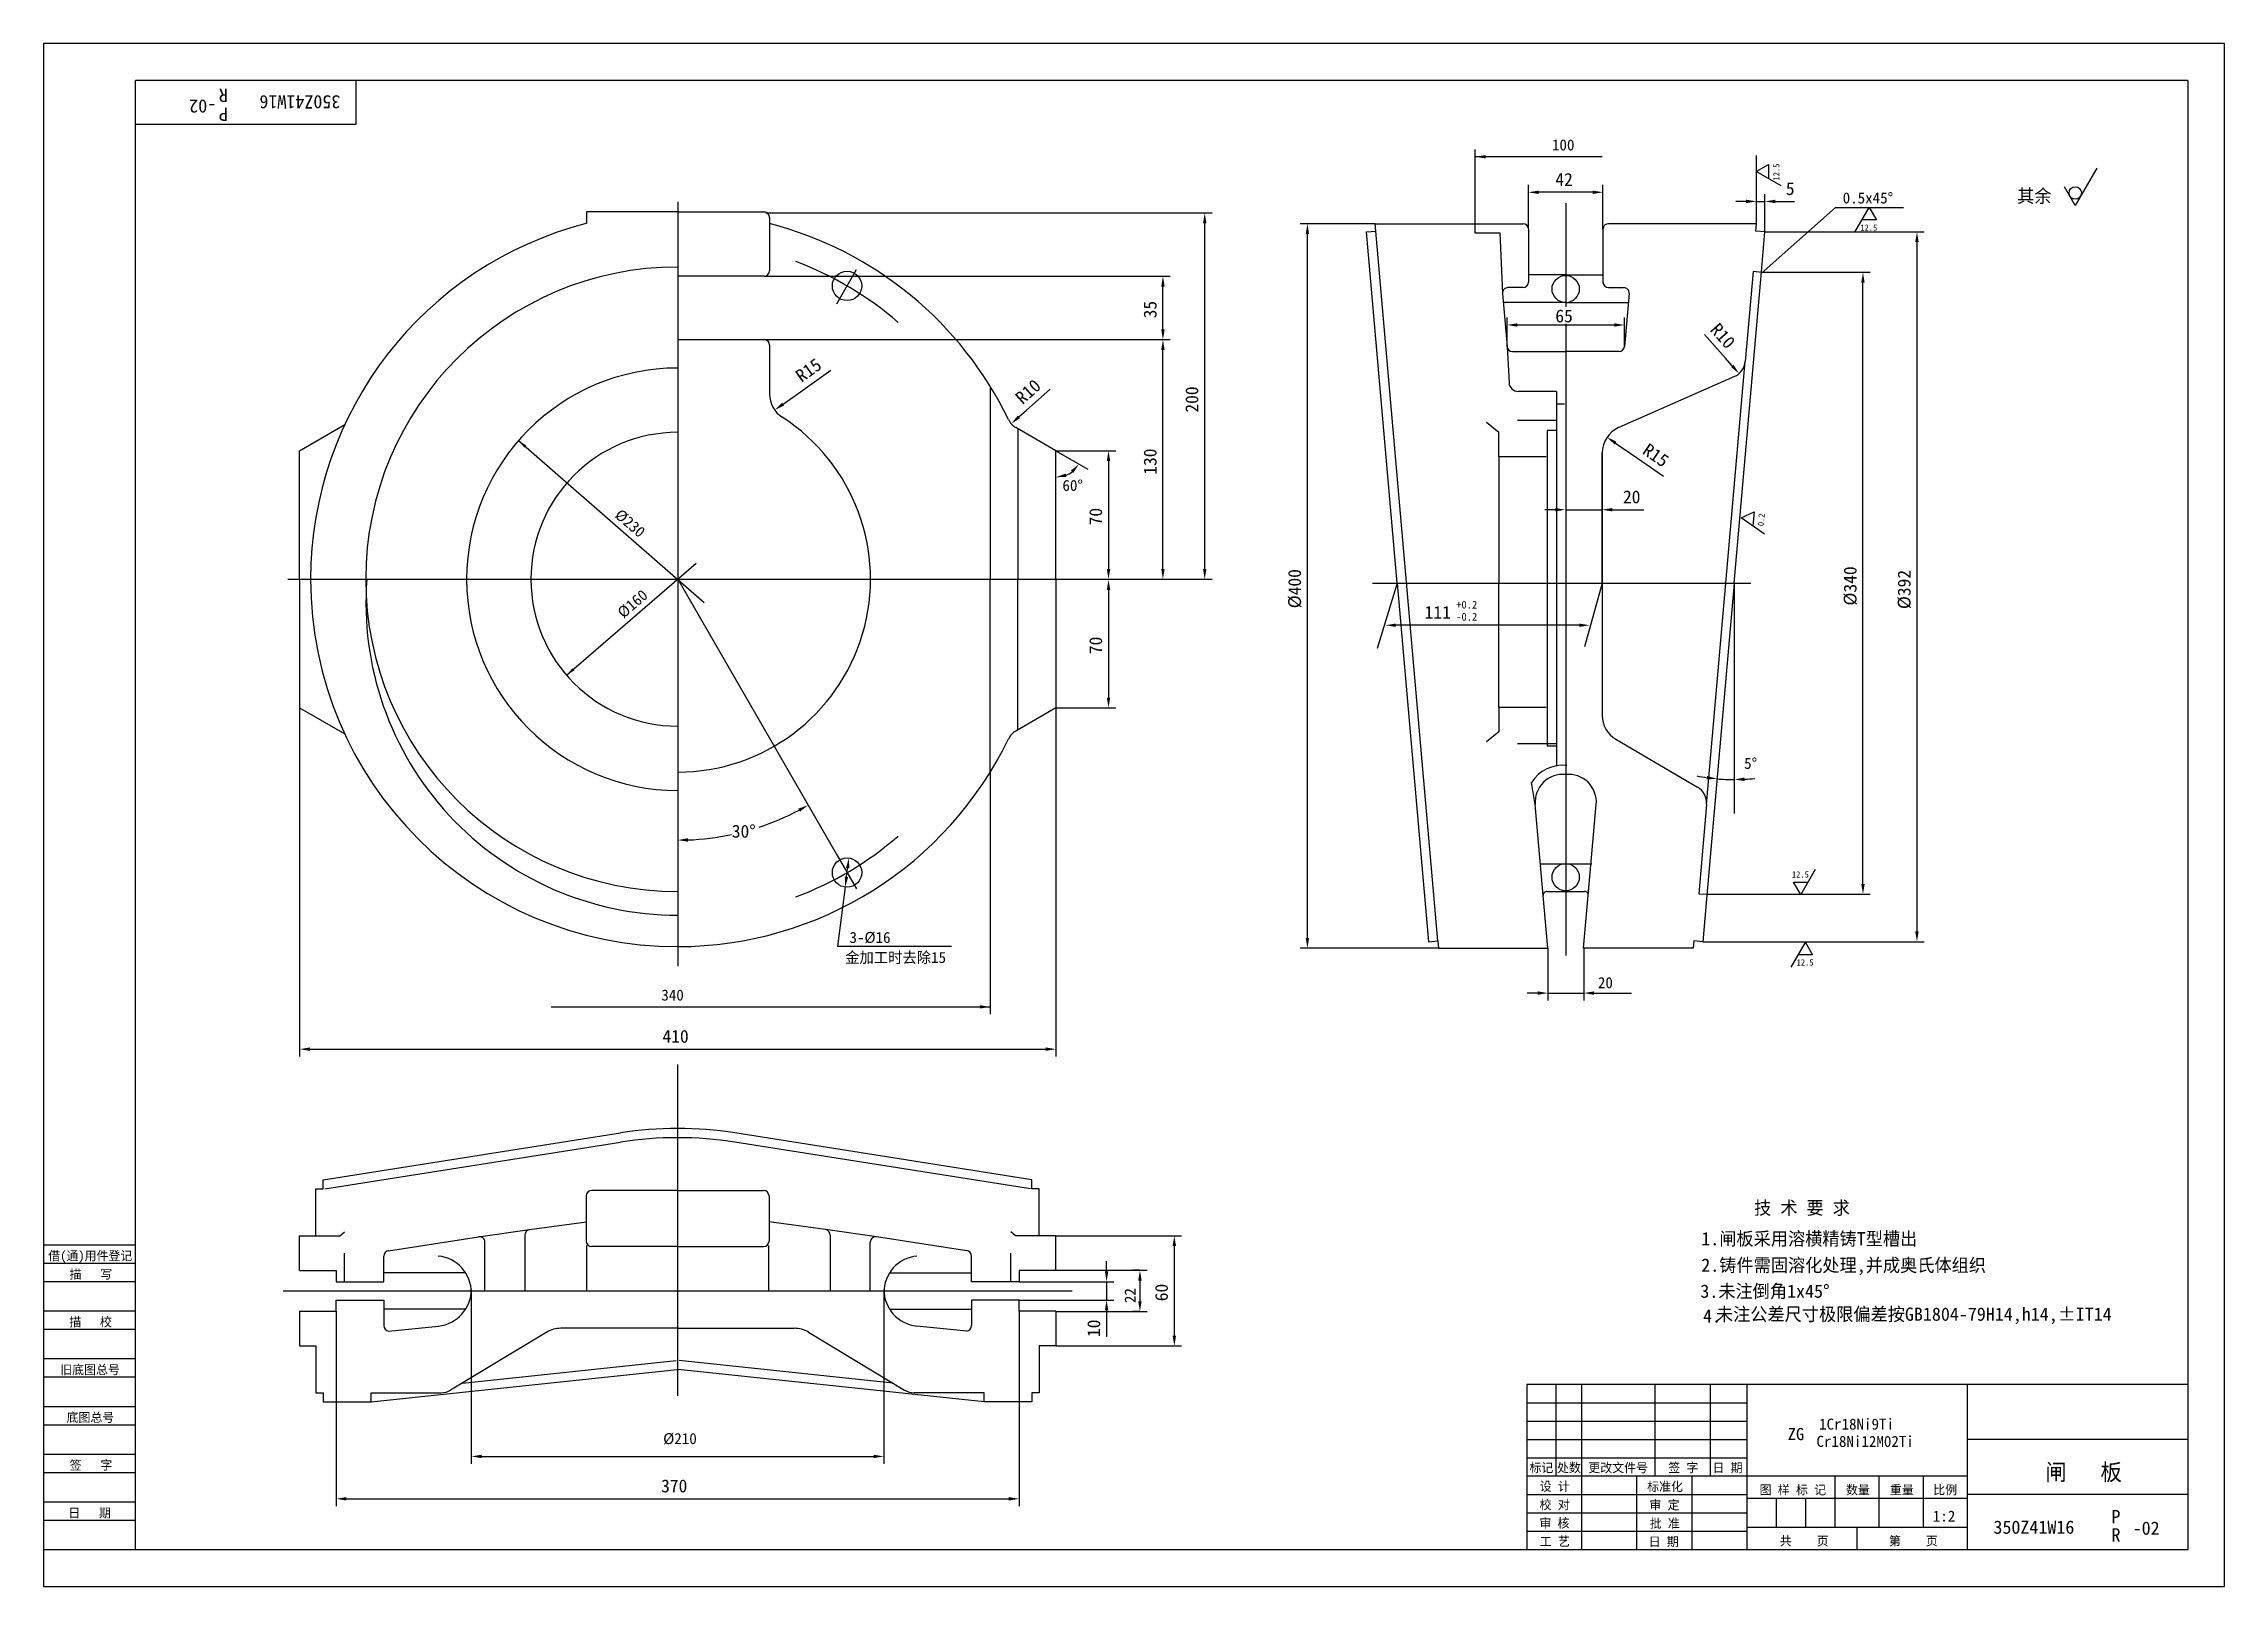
# Model space of a CAD drawing. Header units: metres. Extents: x 0 to 594, y 0 to 420.
import ezdxf

# ---------------------------------------------------------------- set-up
doc = ezdxf.new("R2010")
doc.units = ezdxf.units.M
for name, color, linetype in [('C', 6, 'Continuous'), ('D', 1, 'Continuous'), ('FL', 5, 'Continuous'), ('T', 7, 'Continuous'), ('TL', 4, 'Continuous')]:
    doc.layers.add(name, color=color, linetype=linetype)

# ---------------------------------------------------------------- blocks, each defined once
blk = doc.blocks.new('TUKUN2')
at = {"layer": 'FL'}
for p, q in [((594, 420), (0, 420)), ((0, 420), (0, 0)), ((594, 0), (594, 420)), ((0, 83), (25, 83)), ((0, 75), (25, 75)), ((0, 70), (25, 70)), ((0, 62), (25, 62)), ((0, 57), (25, 57)), ((412, 30), (412, 55)), ((419, 10), (419, 55)), ((439, 30), (439, 55)), ((454, 30), (454, 55)), ((0, 49), (25, 49)), ((404, 50), (464, 50)), ((0, 44), (25, 44)), ((404, 45), (464, 45)), ((0, 36), (25, 36)), ((404, 40), (464, 40)), ((0, 31), (25, 31)), ((404, 35), (464, 35)), ((449, 10), (449, 30)), ((404, 25), (464, 25)), ((0, 23), (25, 23)), ((0, 18), (25, 18)), ((404, 20), (464, 20)), ((404, 15), (464, 15)), ((0, 0), (594, 0))]:
    blk.add_line(p, q, dxfattribs=at)
at = {"layer": 'TL'}
for p, q in [((584, 410), (25, 410)), ((25, 10), (25, 410)), ((85, 410), (85, 398)), ((584, 410), (584, 10)), ((85, 398), (25, 398)), ((0, 93), (25, 93)), ((0, 88), (25, 88)), ((584, 55), (404, 55)), ((404, 55), (404, 10)), ((464, 10), (464, 55)), ((524, 10), (524, 55)), ((584, 40), (524, 40)), ((524, 30), (404, 30)), ((434, 10), (434, 30)), ((488, 16), (488, 30)), ((500, 16), (500, 30)), ((512, 16), (512, 30)), ((464, 24), (524, 24)), ((472, 16), (472, 24)), ((480, 16), (480, 24)), ((584, 25), (524, 25)), ((524, 16), (464, 16)), ((494, 10), (494, 16)), ((0, 10), (584, 10))]:
    blk.add_line(p, q, dxfattribs=at)
at = {"layer": 'T'}
for s, p in [('借(通)用件登记', (1.26, 88.76)), ('描   写', (7.09, 83.76)), ('描   校', (6.98, 70.76)), ('旧底图总号', (4.52, 57.76)), ('底图总号', (6.25, 44.76)), ('签   字', (7.1, 31.76)), ('标记', (404.71, 31.07)), ('处数', (412.22, 31.07)), ('更改文件号', (420.75, 31.07)), ('签 字', (442.53, 31.07)), ('日 期', (454.57, 31.07)), ('校 对', (407.48, 20.99)), ('设 计', (407.5, 25.99)), ('标准化', (436.77, 25.93)), ('审 定', (437.39, 20.93)), ('图 样 标 记', (467.4, 25.04)), ('数量', (490.92, 25.04)), ('重量', (502.88, 25.04)), ('比例', (514.7, 25.04)), ('日   期', (6.72, 18.76)), ('审 核', (407.41, 15.99)), ('批 准', (437.46, 15.93)), ('工 艺', (407.52, 10.99)), ('日 期', (437.18, 10.93)), ('共    页', (472.91, 11.13)), ('第    页', (502.62, 11.13))]:
    blk.add_text(s, height=2.5, dxfattribs=at).set_placement(p)

msp = doc.modelspace()

# ---------------------------------------------------------------- linework, layer by layer
at = {"layer": 'C'}
for p, q in [((172.73, 376.93), (172.73, 339.51)), ((414.6, 376.6), (414.6, 348.37)), ((216.02, 349.18), (221.39, 358.47)), ((172.73, 339.51), (172.73, 221.85)), ((414.6, 343.75), (414.6, 336.19)), ((414.6, 336.19), (414.6, 221.29)), ((66.5, 274.18), (277.42, 274.18)), ((172.73, 274.18), (216.02, 199.19)), ((361.96, 273.13), (465.05, 273.13)), ((172.73, 221.85), (172.73, 168.87)), ((414.6, 221.29), (414.6, 171.74)), ((216.02, 199.19), (221.39, 189.9)), ((172.69, 142.09), (172.69, 51.83)), ((65.21, 80.45), (280.17, 80.45))]:
    msp.add_line(p, q, dxfattribs=at)
for centre, start, end in [((172.51, 274.33), 49.18, 69.45), ((172.51, 274.03), 290.55, 310.82)]:
    msp.add_arc(centre, 92.2, start, end, dxfattribs=at)
at = {"layer": 'D'}
for p, q in [((389.96, 370.96), (389.96, 391.2)), ((424.53, 389.2), (389.96, 389.2)), ((466.49, 385.15), (469.87, 387.11)), ((466.54, 379.04), (466.54, 389.58)), ((469.87, 387.11), (469.87, 383.2)), ((404.45, 369.48), (404.45, 381.53)), ((424.74, 369.48), (424.74, 381.53)), ((473.25, 381.25), (466.49, 385.15)), ((553.38, 375.95), (550.45, 381.02)), ((559.23, 386.09), (553.38, 375.95)), ((421.94, 379.53), (407.25, 379.53)), ((463.74, 377.04), (460.94, 377.04)), ((466.54, 370.98), (466.54, 379.04)), ((466.54, 377.04), (468.86, 377.04)), ((467.83, 357.43), (488.06, 375.39)), ((468.86, 368.77), (468.86, 379.04)), ((471.66, 377.04), (474.46, 377.04)), ((474.46, 377.04), (476.88, 377.04)), ((488.06, 375.39), (506.63, 375.39)), ((493.35, 368.63), (497.26, 375.39)), ((497.26, 375.39), (499.21, 372.01)), ((196.74, 373.9), (318.26, 373.9)), ((316.26, 276.98), (316.26, 371.1)), ((362.65, 370.98), (342.24, 370.98)), ((468.86, 368.77), (512.26, 368.77)), ((499.21, 372.01), (495.3, 372.01)), ((344.24, 176.53), (344.24, 368.18)), ((510.26, 365.97), (510.26, 178.31)), ((196.23, 356.68), (306.88, 356.68)), ((467.89, 357.74), (497.56, 357.74)), ((304.88, 342.19), (304.88, 353.88)), ((495.56, 191.26), (495.56, 354.94)), ((398.61, 337.53), (398.61, 345.41)), ((430.59, 337.53), (430.59, 345.41)), ((196.25, 339.42), (306.88, 339.42)), ((304.88, 339.39), (302.88, 339.39)), ((401.41, 343.41), (427.79, 343.41)), ((458.11, 334.37), (452.42, 340.8)), ((304.88, 276.98), (304.88, 336.62)), ((459.96, 332.27), (458.11, 334.37)), ((207.39, 326.14), (214.38, 331.14)), ((201.42, 321.87), (207.39, 326.14)), ((267.73, 320.24), (274.15, 325.94)), ((265.64, 318.38), (267.73, 320.24)), ((129.35, 311.92), (179.96, 267.89)), ((275.74, 309.18), (292.06, 309.18)), ((275.74, 309.18), (284.4, 304.18)), ((428.17, 311.25), (434.15, 307.14)), ((290.06, 306.38), (290.06, 276.98)), ((434.15, 307.14), (441.22, 302.27)), ((411.72, 293.11), (408.92, 293.11)), ((414.52, 293.11), (424.49, 293.11)), ((427.29, 293.11), (430.09, 293.11)), ((430.09, 293.11), (435.85, 293.11)), ((462.39, 290.9), (465.92, 292.55)), ((465.92, 292.55), (465.58, 288.66)), ((468.78, 286.42), (462.39, 290.9)), ((142.45, 248.05), (177.78, 278.54)), ((277.42, 274.18), (292.06, 274.18)), ((290.06, 274.07), (288.06, 274.07)), ((292.06, 274.18), (306.88, 274.18)), ((306.88, 274.18), (318.26, 274.18)), ((290.06, 271.27), (290.06, 241.98)), ((368.7, 273.13), (363.25, 255.36)), ((424.54, 273.13), (419.69, 255.78)), ((460.49, 273.13), (460.49, 210.42)), ((418.26, 261.66), (368.3, 261.66)), ((69.72, 239.18), (69.72, 144.25)), ((275.74, 239.18), (292.06, 239.18)), ((275.74, 239.18), (275.74, 144.25)), ((257.83, 221.67), (257.83, 155.76)), ((218.33, 190.35), (217.61, 184.8)), ((218.69, 193.13), (218.99, 195.51)), ((476.68, 191.74), (480.58, 191.74)), ((478.63, 188.36), (476.68, 191.74)), ((482.53, 195.12), (478.63, 188.36)), ((217.61, 184.8), (216.24, 174.29)), ((453.08, 188.46), (497.56, 188.46)), ((216.24, 174.29), (234.07, 174.29)), ((234.07, 174.29), (247.25, 174.29)), ((379.91, 173.73), (342.24, 173.73)), ((409.71, 173.73), (409.71, 159.52)), ((419.49, 173.73), (419.49, 159.52)), ((451.95, 175.51), (512.26, 175.51)), ((476, 168.57), (479.9, 175.33)), ((479.9, 175.33), (481.85, 171.95)), ((481.85, 171.95), (477.95, 171.95)), ((406.91, 161.52), (404.11, 161.52)), ((409.71, 161.52), (419.49, 161.52)), ((422.29, 161.52), (425.09, 161.52)), ((425.09, 161.52), (432.51, 161.52)), ((138.22, 157.76), (257.83, 157.76)), ((72.52, 146.25), (272.94, 146.25)), ((275.7, 95.45), (309.98, 95.45)), ((307.98, 92.65), (307.98, 68.25)), ((275.77, 86.04), (300.61, 86.04)), ((289.53, 85.75), (289.53, 88.55)), ((298.61, 86.04), (296.61, 86.04)), ((298.61, 83.24), (298.61, 77.63)), ((116.5, 80.45), (116.5, 33.37)), ((228.87, 80.4), (228.87, 33.37)), ((265.7, 82.95), (291.53, 82.95)), ((265.7, 77.95), (291.53, 77.95)), ((289.53, 82.95), (289.53, 77.95)), ((79.68, 74.95), (79.68, 21.84)), ((265.7, 74.95), (265.7, 21.84)), ((275.77, 74.83), (300.61, 74.83)), ((289.53, 75.15), (289.53, 72.35)), ((289.53, 72.35), (289.53, 67.92)), ((298.61, 74.83), (296.61, 74.83)), ((275.7, 65.45), (309.98, 65.45)), ((119.3, 35.37), (226.07, 35.37)), ((82.48, 23.84), (262.9, 23.84))]:
    msp.add_line(p, q, dxfattribs=at)
msp.add_circle((553.38, 379.33), 1.69, dxfattribs=at)
for centre, radius, start, end in [((275.74, 309.18), 7.24, 292.31, 307.69), ((460.49, 273.13), 53.49, 259, 262), ((460.49, 273.13), 53.49, 265, 270), ((460.49, 273.13), 53.49, 273, 276), ((172.73, 274.18), 71.03, 288.16, 297.74), ((172.73, 274.18), 71.03, 272.26, 281.88)]:
    msp.add_arc(centre, radius, start, end, dxfattribs=at)
for points in [[(392.76, 388.75), (389.96, 389.2), (392.76, 389.65)], [(407.25, 379.99), (407.25, 379.06), (404.45, 379.53)], [(421.94, 379.99), (421.94, 379.06), (424.74, 379.53)], [(463.74, 377.51), (463.74, 376.57), (466.54, 377.04)], [(471.66, 377.51), (471.66, 376.57), (468.86, 377.04)], [(315.79, 371.1), (316.73, 371.1), (316.26, 373.9)], [(343.77, 368.18), (344.7, 368.18), (344.24, 370.98)], [(509.8, 365.97), (510.73, 365.97), (510.26, 368.77)], [(304.41, 353.88), (305.34, 353.88), (304.88, 356.68)], [(495.09, 354.94), (496.02, 354.94), (495.56, 357.74)], [(304.41, 342.19), (305.34, 342.19), (304.88, 339.39)], [(304.41, 336.62), (305.34, 336.62), (304.88, 339.42)], [(401.41, 343.87), (401.41, 342.94), (398.61, 343.41)], [(427.79, 343.87), (427.79, 342.94), (430.59, 343.41)], [(459.61, 331.96), (460.31, 332.58), (461.82, 330.18)], [(201.7, 321.49), (201.15, 322.25), (199.15, 320.24)], [(265.95, 318.03), (265.33, 318.72), (263.55, 316.52)], [(131.47, 310.6), (129.35, 311.92), (130.95, 310.01)], [(289.59, 306.38), (290.53, 306.38), (290.06, 309.18)], [(427.91, 310.86), (428.44, 311.63), (425.86, 312.84)], [(278.57, 302.03), (278.39, 302.95), (275.74, 301.95)], [(279.81, 303.76), (280.51, 303.15), (282, 305.56)], [(411.72, 293.57), (411.72, 292.64), (414.52, 293.11)], [(427.29, 293.57), (427.29, 292.64), (424.49, 293.11)], [(289.59, 276.98), (290.53, 276.98), (290.06, 274.18)], [(289.59, 271.27), (290.53, 271.27), (290.06, 274.07)], [(304.41, 276.98), (305.34, 276.98), (304.88, 274.18)], [(315.79, 276.98), (316.73, 276.98), (316.26, 274.18)], [(368.3, 262.13), (368.3, 261.2), (365.5, 261.66)], [(418.26, 262.13), (418.26, 261.2), (421.06, 261.66)], [(144.06, 249.96), (142.45, 248.05), (144.57, 249.37)], [(289.59, 241.98), (290.53, 241.98), (290.06, 239.18)], [(453.1, 220.63), (453, 219.7), (455.83, 219.85)], [(463.3, 219.25), (463.28, 220.19), (460.49, 219.65)], [(205.57, 211.73), (206.02, 210.91), (208.24, 212.67)], [(175.54, 202.74), (175.52, 203.68), (172.73, 203.16)], [(219.46, 195.45), (218.53, 195.57), (219.35, 198.28)], [(219.15, 193.07), (218.22, 193.19), (218.33, 190.35)], [(495.09, 191.26), (496.02, 191.26), (495.56, 188.46)], [(509.8, 178.31), (510.73, 178.31), (510.26, 175.51)], [(343.77, 176.53), (344.7, 176.53), (344.24, 173.73)], [(406.91, 161.98), (406.91, 161.05), (409.71, 161.52)], [(422.29, 161.98), (422.29, 161.05), (419.49, 161.52)], [(255.03, 158.21), (257.83, 157.76), (255.03, 157.31)], [(72.52, 146.72), (72.52, 145.78), (69.72, 146.25)], [(272.94, 146.72), (272.94, 145.78), (275.74, 146.25)], [(307.52, 92.65), (308.45, 92.65), (307.98, 95.45)], [(289.07, 85.75), (290, 85.75), (289.53, 82.95)], [(298.14, 83.24), (299.08, 83.24), (298.61, 86.04)], [(289.07, 75.15), (290, 75.15), (289.53, 77.95)], [(298.14, 77.63), (299.08, 77.63), (298.61, 74.83)], [(307.52, 68.25), (308.45, 68.25), (307.98, 65.45)], [(119.3, 35.84), (119.3, 34.91), (116.5, 35.37)], [(226.07, 35.84), (226.07, 34.91), (228.87, 35.37)], [(82.48, 24.3), (82.48, 23.37), (79.68, 23.84)], [(262.9, 24.3), (262.9, 23.37), (265.7, 23.84)]]:
    msp.add_solid(points, dxfattribs=at)
at = {"layer": 'TL'}
for p, q in [((172.73, 374.18), (147.83, 374.18)), ((147.83, 374.18), (147.85, 373.91)), ((147.85, 373.91), (147.85, 371.04)), ((172.73, 374.18), (196.23, 374.18)), ((197.73, 372.68), (197.73, 358.18)), ((360.34, 368.77), (362.83, 368.99)), ((368.7, 273.13), (360.34, 368.77)), ((362.65, 370.98), (402.95, 370.98)), ((362.83, 368.99), (362.65, 370.98)), ((379.74, 175.72), (362.83, 368.99)), ((389.88, 370.97), (389.88, 368.47)), ((389.88, 368.47), (396.66, 368.47)), ((396.66, 368.47), (397.35, 351.96)), ((404.45, 369.48), (404.45, 355.09)), ((424.74, 369.48), (424.74, 355.09)), ((466.54, 370.98), (426.24, 370.98)), ((466.37, 368.99), (466.54, 370.98)), ((468.86, 368.77), (466.37, 368.99)), ((467.91, 357.88), (468.86, 368.77)), ((196.23, 356.68), (172.81, 356.68)), ((414.54, 357.04), (404.4, 357.04)), ((414.66, 357.04), (424.8, 357.04)), ((460.49, 273.13), (467.91, 357.88)), ((465.62, 357.94), (463.49, 333.48)), ((468.12, 357.72), (465.62, 357.94)), ((397.35, 351.96), (398.61, 337.53)), ((402.95, 353.59), (398.84, 353.59)), ((426.24, 353.59), (430.36, 353.59)), ((431.85, 351.96), (430.59, 337.53)), ((414.54, 349.52), (397.56, 349.52)), ((414.66, 349.52), (431.64, 349.52)), ((172.75, 339.42), (196.25, 339.42)), ((197.75, 337.92), (197.75, 324.61)), ((398.61, 337.53), (399.15, 327.67)), ((400.1, 336.16), (414.77, 336.16)), ((429.09, 336.16), (414.42, 336.16)), ((452.93, 212.85), (463.49, 333.48)), ((460.52, 329.35), (429.02, 315.45)), ((257.83, 326.69), (257.83, 274.18)), ((412.07, 325.31), (401.65, 325.31)), ((414.3, 321.84), (412.06, 321.84)), ((412.07, 325.31), (412.07, 223.39)), ((69.72, 309.18), (82.02, 316.29)), ((275.74, 309.18), (264.78, 315.51)), ((265.4, 315.15), (265.4, 274.09)), ((396.38, 314.12), (393.02, 316.88)), ((412.06, 317.43), (401.42, 317.43)), ((69.72, 274.18), (69.72, 309.18)), ((275.74, 274.18), (275.74, 309.18)), ((396.38, 307.53), (396.38, 314.12)), ((412.06, 314.67), (409.56, 314.67)), ((409.56, 314.67), (409.56, 228.81)), ((409.26, 307.53), (396.38, 307.53)), ((396.38, 307.53), (396.38, 273.39)), ((424.54, 308.59), (424.54, 237.1)), ((424.54, 272.82), (424.54, 308.59)), ((69.72, 274.18), (69.72, 239.18)), ((257.83, 221.67), (257.83, 274.18)), ((265.4, 233.21), (265.4, 274.27)), ((275.74, 274.18), (275.74, 239.18)), ((396.38, 239.25), (396.38, 273.39)), ((368.7, 273.13), (377.25, 175.51)), ((460.49, 273.13), (453.06, 188.2)), ((69.72, 239.18), (82.02, 232.08)), ((275.74, 239.18), (264.78, 232.86)), ((396.38, 239.25), (396.38, 232.66)), ((409.26, 239.25), (396.38, 239.25)), ((396.38, 232.66), (393.02, 229.9)), ((412.06, 229.35), (401.42, 229.35)), ((409.56, 228.81), (412.06, 228.81)), ((428.25, 230.63), (450.48, 217.6)), ((406.29, 212.88), (405.27, 218.82)), ((408.45, 188.12), (406.29, 212.88)), ((420.75, 188.12), (422.91, 212.88)), ((452.93, 212.85), (450.81, 188.58)), ((407.51, 196.69), (421.69, 196.69)), ((409.71, 173.71), (408.45, 188.12)), ((409.45, 189.21), (419.75, 189.21)), ((419.48, 173.71), (420.75, 188.12)), ((450.81, 188.58), (453.08, 188.46)), ((453.06, 188.2), (451.95, 175.51)), ((377.25, 175.51), (379.74, 175.72)), ((379.74, 175.72), (379.91, 173.73)), ((379.91, 173.73), (409.71, 173.73)), ((449.29, 173.73), (419.48, 173.73)), ((449.46, 175.72), (449.29, 173.73)), ((451.95, 175.51), (449.46, 175.72)), ((76.18, 110.7), (157.11, 123.46)), ((76.57, 108.23), (157.11, 120.93)), ((269.2, 110.7), (188.26, 123.46)), ((268.81, 108.23), (188.26, 120.93)), ((74.18, 108.2), (76.18, 108.2)), ((74.18, 95.45), (74.18, 108.2)), ((76.18, 108.2), (76.18, 110.7)), ((172.79, 107.8), (149.29, 107.8)), ((172.59, 107.8), (196.09, 107.8)), ((269.2, 108.2), (269.2, 110.7)), ((271.2, 108.2), (269.2, 108.2)), ((271.2, 95.45), (271.2, 108.2)), ((147.79, 106.3), (147.79, 94.01)), ((197.59, 106.3), (197.59, 94.01)), ((69.68, 95.45), (74.18, 95.45)), ((69.68, 85.95), (69.68, 95.45)), ((74.18, 95.45), (80.69, 95.45)), ((80.69, 95.45), (81.94, 96.49)), ((93.95, 91.39), (118.48, 95.18)), ((118.48, 95.18), (132.39, 97.12)), ((131.1, 95.63), (131.1, 80.45)), ((132.39, 97.12), (147.85, 99.28)), ((212.99, 97.12), (197.53, 99.28)), ((226.9, 95.18), (212.99, 97.12)), ((214.28, 95.63), (214.28, 80.45)), ((251.43, 91.39), (226.9, 95.18)), ((264.69, 95.45), (263.44, 96.49)), ((271.2, 95.45), (264.69, 95.45)), ((275.7, 95.45), (271.2, 95.45)), ((275.7, 85.95), (275.7, 95.45)), ((81.94, 83.03), (81.94, 90.68)), ((92.68, 82.95), (92.68, 89.91)), ((120.21, 80.58), (120.21, 93.69)), ((147.9, 92.82), (147.9, 80.58)), ((172.79, 92.51), (149.29, 92.51)), ((172.59, 92.51), (196.09, 92.51)), ((197.47, 92.82), (197.47, 80.58)), ((225.17, 80.58), (225.17, 93.69)), ((252.7, 82.95), (252.7, 89.91)), ((263.44, 83.03), (263.44, 90.68)), ((69.68, 85.95), (79.68, 85.95)), ((79.68, 85.95), (79.68, 82.95)), ((114.93, 85.37), (92.68, 85.37)), ((230.45, 85.37), (252.7, 85.37)), ((275.7, 85.95), (265.7, 85.95)), ((265.7, 85.95), (265.7, 82.95)), ((79.68, 82.95), (92.68, 82.95)), ((79.68, 74.95), (79.68, 77.95)), ((79.68, 77.95), (92.68, 77.95)), ((92.68, 77.95), (92.68, 70.99)), ((265.7, 82.95), (252.7, 82.95)), ((252.7, 77.95), (252.7, 70.99)), ((265.7, 77.95), (252.7, 77.95)), ((265.7, 74.95), (265.7, 77.95)), ((69.68, 74.95), (69.68, 65.45)), ((69.68, 74.95), (79.68, 74.95)), ((114.93, 75.43), (92.68, 75.43)), ((230.45, 75.43), (252.7, 75.43)), ((275.7, 74.95), (265.7, 74.95)), ((275.7, 74.95), (275.7, 65.45)), ((69.68, 65.45), (74.18, 65.45)), ((74.18, 65.45), (74.18, 52.7)), ((93.95, 69.51), (107.52, 70.88)), ((137.05, 69.19), (110.86, 53.42)), ((172.55, 70.26), (140.92, 70.26)), ((172.83, 70.26), (204.46, 70.26)), ((208.33, 69.19), (234.52, 53.42)), ((251.43, 69.51), (237.86, 70.88)), ((271.2, 65.45), (271.2, 52.7)), ((275.7, 65.45), (271.2, 65.45)), ((114.07, 55.35), (172.29, 61.5)), ((231.31, 55.35), (173.09, 61.5)), ((89.18, 50.2), (172.55, 59.02)), ((256.2, 50.2), (172.83, 59.02)), ((74.18, 52.7), (76.18, 52.7)), ((76.18, 52.7), (76.18, 50.2)), ((76.18, 50.2), (89.18, 50.2)), ((89.18, 50.2), (89.18, 52.7)), ((89.18, 52.7), (108.28, 52.7)), ((256.2, 52.7), (237.1, 52.7)), ((256.2, 50.2), (256.2, 52.7)), ((269.2, 50.2), (256.2, 50.2)), ((269.2, 52.7), (269.2, 50.2)), ((271.2, 52.7), (269.2, 52.7))]:
    msp.add_line(p, q, dxfattribs=at)
for centre, radius in [((218.84, 354.05), 4), ((414.58, 353.2), 3.72), ((218.84, 194.32), 4), ((414.58, 193.06), 3.72)]:
    msp.add_circle(centre, radius, dxfattribs=at)
for centre, radius, start, end in [((172.73, 274.18), 100, 104.48, 180), ((196.23, 372.68), 1.5, 0, 90), ((172.73, 274.18), 100, 25.77, 75.52), ((402.95, 369.48), 1.5, 0, 90), ((426.24, 369.48), 1.5, 90, 180), ((172.73, 274.18), 85, 90, 270), ((196.23, 358.18), 1.5, 270, 0), ((398.84, 352.09), 1.5, 90, 185), ((402.95, 355.09), 1.5, 270, 0), ((426.24, 355.09), 1.5, 180, 270), ((430.36, 352.09), 1.5, 355, 90), ((196.25, 337.92), 1.5, 0, 90), ((400.1, 337.66), 1.5, 185, 270), ((429.09, 337.66), 1.5, 270, 355), ((458.5, 333.92), 5, 293.8, 355), ((172.73, 274.18), 57.5, 90, 270), ((401.65, 327.81), 2.5, 183.16, 270), ((205.25, 324.61), 7.5, 180, 237.18), ((172.73, 274.18), 52.5, 270, 57.18), ((267.28, 319.84), 5, 205.77, 240), ((432.04, 308.59), 7.5, 113.8, 180), ((172.73, 274.18), 40, 90, 270), ((172.73, 274.18), 100, 180, 270), ((172.77, 267.71), 84.98, 175.63, 269.97), ((267.28, 228.53), 5, 120, 154.23), ((432.04, 237.1), 7.5, 180, 239.63), ((172.73, 274.18), 100, 270, 334.23), ((413.76, 213.53), 10, 83.56, 148.08), ((413.76, 213.53), 7.5, 83.56, 185), ((415.44, 213.53), 7.5, 355, 96.44), ((447.95, 213.29), 5, 355, 59.63), ((409.45, 188.21), 1, 90, 185), ((419.75, 188.21), 1, 355, 90), ((172.69, 24.68), 100, 81.04, 98.96), ((172.69, 22.15), 100, 81.04, 98.96), ((149.29, 106.3), 1.5, 90, 180), ((196.09, 106.3), 1.5, 0, 90), ((118.71, 93.69), 1.5, 0, 98.78), ((132.6, 95.63), 1.5, 97.95, 180), ((212.78, 95.63), 1.5, 0, 82.05), ((226.67, 93.69), 1.5, 81.22, 180), ((94.18, 89.91), 1.5, 98.78, 180), ((106.51, 79.97), 10, 0, 84.24), ((149.29, 94.01), 1.5, 180, 270), ((196.09, 94.01), 1.5, 270, 360), ((238.86, 79.97), 10, 95.76, 180), ((251.2, 89.91), 1.5, 0, 81.22), ((106.51, 80.83), 10, 275.76, 0), ((238.86, 80.83), 10, 180, 264.24), ((94.18, 70.99), 1.5, 180, 261.22), ((140.92, 62.76), 7.5, 90, 121.05), ((204.46, 62.76), 7.5, 58.95, 90), ((251.2, 70.99), 1.5, 278.78, 360), ((108.28, 57.7), 5, 270, 301.05), ((237.1, 57.7), 5, 238.95, 270)]:
    msp.add_arc(centre, radius, start, end, dxfattribs=at)

# ---------------------------------------------------------------- block references
at = {"layer": 'D'}
msp.add_blockref('TUKUN2', (0, 0), dxfattribs=at)

# ---------------------------------------------------------------- texts
for s, height, rotation, p in [('-02', 3.6, 180, (47.02, 404.75)), ('R', 3.6, 180, (50.17, 407.71)), ('350Z41W16', 3.6, 180, (80.83, 405.92)), ('P', 3.6, 180, (50.17, 402.56)), ('12.5', 1.7, 90, (472.8, 382.73)), ('35', 3.5, 90, (303.13, 345.21)), ('R10', 3.5, 311.5, (453.73, 341.96)), ('R15', 3.5, 35.56, (206.45, 327.62)), ('R10', 3.5, 41.63, (266.64, 321.6)), ('200', 3.5, 90, (314.51, 319.54)), ('130', 3.5, 90, (303.13, 302.63)), ('R15', 3.5, 325.47, (435.21, 308.53)), ('%%C230', 3, 318.98, (155.32, 291.32)), ('70', 3.5, 90, (288.31, 288.85)), ('0.2', 1.7, 85, (468.52, 288.58)), ('%%c400', 3.5, 90, (342.49, 266.27)), ('%%C340', 3.5, 90, (493.81, 267.02)), ('%%c392', 3.5, 90, (508.51, 266.05)), ('%%C160', 3, 40.79, (157.92, 263.39)), ('70', 3.5, 90, (288.31, 253.79)), ('22', 3, 90, (297.44, 77.12)), ('60', 3.5, 90, (306.23, 77.62)), (' 10', 3.5, 90, (287.78, 65.49))]:
    msp.add_text(s, height=height, rotation=rotation, dxfattribs=at).set_placement(p)
for s, height, p in [('100', 3, (410.85, 390.92)), ('42', 3.5, (411.76, 381.28)), ('5', 3.5, (474.55, 378.79)), ('其余', 3.6, (537.56, 376.72)), ('0.5x45%%d', 3, (490.03, 376.49)), ('12.5', 1.7, (494.83, 369.08)), ('65', 3.5, (411.76, 344.12)), ('60%%d', 3, (277.51, 298.23)), ('20', 3.5, (430.18, 294.86)), ('+0.2', 2.1, (384.77, 266.21)), ('111', 3.5, (376.16, 263.41)), ('-0.2', 2.1, (384.77, 262.92)), ('5%%d', 3, (463.19, 222.56)), ('30%%d', 3.5, (187.45, 203.83)), ('12.5', 1.7, (476.2, 192.97)), ('3-%%C16', 3, (219.5, 175.17)), ('金加工时去除15', 3, (218.33, 169.72)), ('12.5', 1.7, (477.47, 169.02)), ('340', 3, (168.25, 159.48)), ('20', 3, (423.36, 162.85)), ('410', 3.5, (168.56, 148)), ('技 术 要 求', 3.6, (465.92, 101.25)), ('1.闸板采用溶横精铸T型槽出', 3.6, (451.52, 92.85)), ('2.铸件需固溶化处理,并成奥氏体组织', 3.6, (451.52, 85.65)), ('3.未注倒角1x45%%d', 3.6, (451.26, 78.57)), ('4.', 3.6, (452, 71.81)), ('未注公差尺寸极限偏差按GB1804-79H14,h14,%%pIT14', 3.6, (455.5, 72.31)), ('%%c210', 3, (168.76, 38.73)), ('ZG', 3.3, (475.06, 39.82)), ('1Cr18Ni9Ti', 3, (483.61, 42.67)), ('Cr18Ni12M02Ti', 3, (482.89, 37.97)), ('闸   板', 4.5, (545.2, 28.85)), ('370', 3.5, (168.19, 25.59)), ('1:2', 3, (514.58, 17.62)), ('350Z41W16', 3.6, (531.09, 14.32)), ('P', 3.6, (563.25, 17.2)), ('R', 3.6, (563.25, 12.21)), ('-02', 3.6, (569.01, 14.05))]:
    msp.add_text(s, height=height, dxfattribs=at).set_placement(p)

doc.saveas('drawing.dxf')
